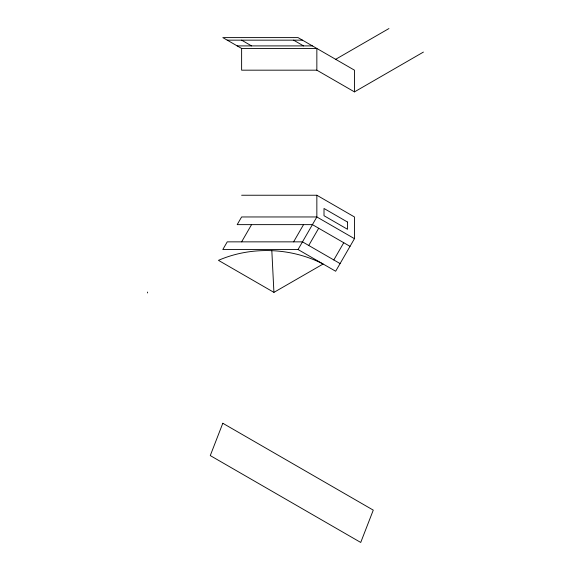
<?xml version="1.0" encoding="UTF-8"?>
<svg xmlns="http://www.w3.org/2000/svg" width="571" height="571" viewBox="0 0 571 571"><rect width="100%" height="100%" fill="white"/><g stroke="black" fill="none" stroke-linecap="round" stroke-linejoin="round"><path stroke-width="0.86" d="M241.619 241.854L251.561 224.631M293.608 241.854L303.544 224.631M340.088 263.574L302.473 241.854L227.244 241.854L222.811 249.534L298.041 249.534L316.848 216.959L316.848 195.239L241.619 195.239M308.74 245.473L318.682 228.257M333.814 259.948L343.756 242.732M316.848 195.239L354.463 216.959L354.463 238.671L335.655 271.246L298.041 249.534M335.655 59.313L388.944 28.55M354.463 91.888L354.463 70.176L298.041 37.6L222.811 37.6L241.619 48.456L241.619 70.176L316.848 70.176L354.463 91.888L423.418 52.075M273.923 292.373L323.115 264.009C291.16 247.6 251.411 246.008 218.457 260.347L273.923 292.373L271.839 250.89M227.244 40.156L302.473 40.156M237.186 45.901L312.416 45.901M241.619 48.456L316.848 48.456L316.848 70.176M293.608 40.156L303.544 45.901M241.619 40.156L251.561 45.901M354.463 238.671L316.848 216.959L241.619 216.959L237.186 224.631L312.416 224.631L350.03 246.351M147.582 292.059L147.582 292.966M222.811 423.268L210.271 455.579L360.729 542.45L373.27 510.131L222.811 423.268M347.518 222.048L324.007 208.472L324.007 215.717L347.518 229.285L347.518 222.048"/></g></svg>
